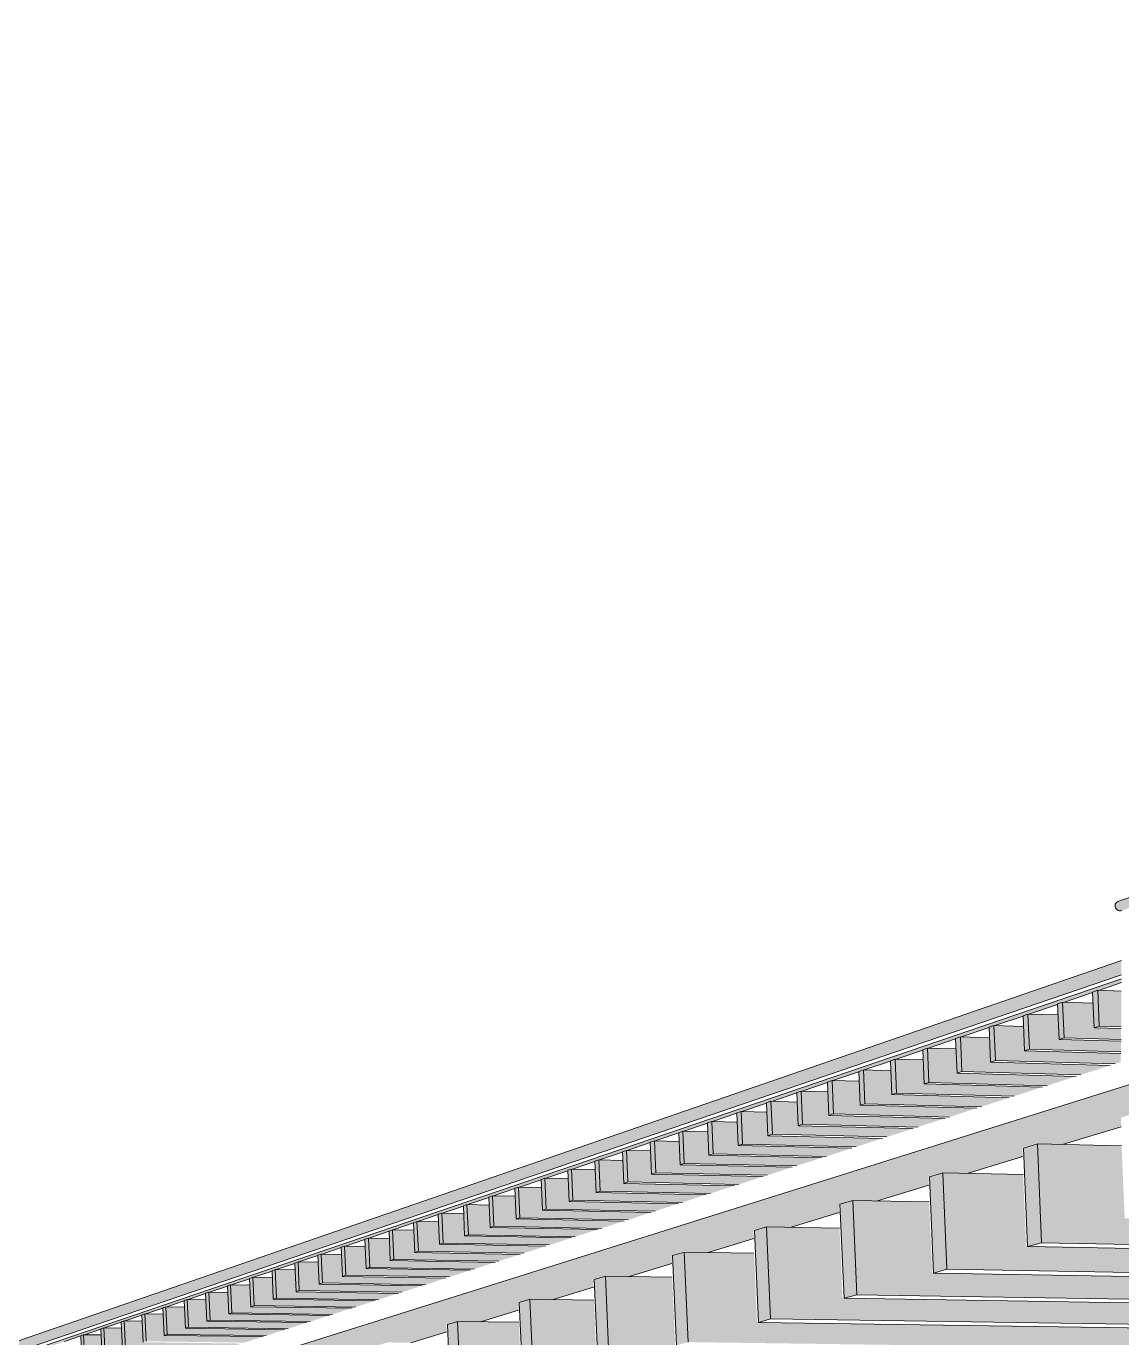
# Model space of a CAD drawing. Header units: inches. Extents: x 30681 to 92461, y -36095 to 66.
# Drawn here: x 30682.6849 to 30682.8049, y 60.1133 to 60.257 of the extents above; entities that cross this region are included whole.
import ezdxf

# ---------------------------------------------------------------- set-up
doc = ezdxf.new("R2010")
doc.units = ezdxf.units.IN
doc.header["$MEASUREMENT"] = 0
for name, color, linetype, lineweight in [('A-ROOF', 132, 'Continuous', 13), ('A-ROOF-OTLN', 132, 'Continuous', 9), ('S-BEAM', 12, 'Continuous', 9)]:
    doc.layers.add(name, color=color, linetype=linetype, lineweight=lineweight)

msp = doc.modelspace()

# ---------------------------------------------------------------- hatches: boundary and pattern name
at = {"layer": 'A-ROOF'}
h = msp.add_hatch(color=256, dxfattribs=at)
h.paths.add_polyline_path([(30682.63643, 60.09557), (30682.80487, 60.15308), (30682.80487, 60.15464), (30682.63643, 60.09654)], flags=0)
h.paths.add_polyline_path([(30683.46494, 60.37845), (30683.74219, 60.47312), (30683.74219, 60.47794), (30683.45875, 60.38018)], flags=0)
h = msp.add_hatch(color=256, dxfattribs=at)
h.paths.add_polyline_path([(30682.637, 60.09521), (30682.80487, 60.15221), (30682.80487, 60.15261), (30682.637, 60.09547)], flags=0)
h.paths.add_polyline_path([(30683.46844, 60.37748), (30683.4753, 60.37981), (30683.47529, 60.3799), (30683.47886, 60.38112), (30683.47904, 60.38108), (30683.50038, 60.38832), (30683.50037, 60.38842), (30683.50411, 60.38969), (30683.50429, 60.38965), (30683.52661, 60.39723), (30683.52661, 60.39733), (30683.53051, 60.39866), (30683.53069, 60.39861), (30683.55407, 60.40655), (30683.55407, 60.40666), (30683.55816, 60.40805), (30683.55834, 60.408), (30683.58286, 60.41632), (30683.58285, 60.41643), (30683.58714, 60.41789), (30683.58733, 60.41784), (30683.61306, 60.42657), (30683.61305, 60.42669), (30683.61756, 60.42822), (30683.61774, 60.42816), (30683.64478, 60.43734), (30683.64478, 60.43746), (30683.64952, 60.43907), (30683.6497, 60.43901), (30683.67815, 60.44867), (30683.67815, 60.44879), (30683.68314, 60.45048), (30683.68332, 60.45043), (30683.7133, 60.4606), (30683.7133, 60.46073), (30683.71855, 60.46251), (30683.71873, 60.46245), (30683.74228, 60.47044), (30683.74228, 60.4717), (30683.46681, 60.37793)], flags=0)
msp.add_hatch(color=256, dxfattribs=at).paths.add_polyline_path([(30682.53673, 60.05495), (30682.53711, 60.05496), (30682.53729, 60.05501), (30682.53727, 60.05541), (30682.53753, 60.05549), (30682.53891, 60.0555), (30682.53911, 60.05556), (30682.53909, 60.05597), (30682.53935, 60.05605), (30682.54075, 60.05606), (30682.54096, 60.05613), (30682.54094, 60.05653), (30682.54121, 60.05662), (30682.54262, 60.05663), (30682.54285, 60.0567), (30682.54283, 60.05711), (30682.54311, 60.0572), (30682.54453, 60.05721), (30682.54478, 60.05729), (30682.54476, 60.0577), (30682.54504, 60.05779), (30682.54648, 60.0578), (30682.54675, 60.05789), (30682.54673, 60.05831), (30682.54702, 60.0584), (30682.54847, 60.05841), (30682.54876, 60.0585), (30682.54874, 60.05893), (30682.54904, 60.05902), (30682.5505, 60.05903), (30682.55082, 60.05913), (30682.5508, 60.05956), (30682.5511, 60.05965), (30682.55257, 60.05966), (30682.55292, 60.05976), (30682.5529, 60.0602), (30682.55321, 60.06029), (30682.55469, 60.06031), (30682.55506, 60.06042), (30682.55504, 60.06086), (30682.55536, 60.06095), (30682.55686, 60.06096), (30682.55726, 60.06108), (30682.55724, 60.06153), (30682.55756, 60.06163), (30682.55908, 60.06164), (30682.5595, 60.06177), (30682.55948, 60.06222), (30682.55981, 60.06232), (30682.56134, 60.06233), (30682.56179, 60.06246), (30682.56177, 60.06292), (30682.56211, 60.06302), (30682.56366, 60.06303), (30682.56414, 60.06318), (30682.56411, 60.06364), (30682.56446, 60.06374), (30682.56602, 60.06375), (30682.56654, 60.06391), (30682.56651, 60.06437), (30682.56687, 60.06448), (30682.56845, 60.06449), (30682.56899, 60.06466), (30682.56897, 60.06513), (30682.56933, 60.06524), (30682.57093, 60.06525), (30682.5715, 60.06542), (30682.57148, 60.0659), (30682.57185, 60.06601), (30682.57347, 60.06602), (30682.57408, 60.0662), (30682.57405, 60.06668), (30682.57443, 60.0668), (30682.57607, 60.06681), (30682.57671, 60.06701), (30682.57669, 60.06749), (30682.57708, 60.06761), (30682.57873, 60.06762), (30682.57941, 60.06783), (30682.57939, 60.06832), (30682.57979, 60.06844), (30682.58146, 60.06845), (30682.58218, 60.06867), (30682.58216, 60.06917), (30682.58256, 60.06929), (30682.58425, 60.0693), (30682.58502, 60.06953), (30682.58499, 60.07004), (30682.58541, 60.07017), (30682.58712, 60.07017), (30682.58793, 60.07042), (30682.5879, 60.07093), (30682.58833, 60.07106), (30682.59006, 60.07107), (30682.59091, 60.07133), (30682.59089, 60.07184), (30682.59133, 60.07198), (30682.59307, 60.07198), (30682.59397, 60.07226), (30682.59395, 60.07278), (30682.5944, 60.07292), (30682.59617, 60.07293), (30682.59712, 60.07322), (30682.59709, 60.07375), (30682.59756, 60.07389), (30682.59934, 60.07389), (30682.60035, 60.0742), (30682.60032, 60.07474), (30682.6008, 60.07488), (30682.6026, 60.07488), (30682.60366, 60.07521), (30682.60364, 60.07575), (30682.60412, 60.0759), (30682.60595, 60.0759), (30682.60707, 60.07624), (30682.60704, 60.0768), (30682.60754, 60.07695), (30682.6094, 60.07695), (30682.61057, 60.07731), (30682.61054, 60.07787), (30682.61106, 60.07803), (30682.61294, 60.07803), (30682.61417, 60.07841), (30682.61415, 60.07898), (30682.61468, 60.07914), (30682.61658, 60.07914), (30682.61788, 60.07953), (30682.61785, 60.08011), (30682.6184, 60.08028), (30682.62032, 60.08028), (30682.62169, 60.08069), (30682.62166, 60.08128), (30682.62223, 60.08145), (30682.62417, 60.08145), (30682.62562, 60.08189), (30682.62559, 60.08248), (30682.62617, 60.08266), (30682.62814, 60.08266), (30682.62966, 60.08312), (30682.62963, 60.08372), (30682.63023, 60.08391), (30682.63223, 60.0839), (30682.63383, 60.08439), (30682.6338, 60.085), (30682.63442, 60.08519), (30682.63645, 60.08518), (30682.63813, 60.0857), (30682.6381, 60.08632), (30682.63873, 60.08651), (30682.64079, 60.08651), (30682.64256, 60.08704), (30682.64253, 60.08768), (30682.64318, 60.08788), (30682.64528, 60.08787), (30682.64713, 60.08844), (30682.6471, 60.08908), (30682.64778, 60.08929), (30682.6499, 60.08928), (30682.65186, 60.08987), (30682.65182, 60.09053), (30682.65252, 60.09074), (30682.65468, 60.09073), (30682.65673, 60.09136), (30682.6567, 60.09202), (30682.65742, 60.09224), (30682.65962, 60.09224), (30682.66178, 60.09289), (30682.66175, 60.09357), (30682.66249, 60.0938), (30682.66472, 60.09379), (30682.66699, 60.09448), (30682.66696, 60.09517), (30682.66773, 60.0954), (30682.67, 60.09539), (30682.67239, 60.09612), (30682.67236, 60.09682), (30682.67315, 60.09706), (30682.67546, 60.09706), (30682.67797, 60.09782), (30682.67794, 60.09853), (30682.67877, 60.09879), (30682.68112, 60.09878), (30682.68376, 60.09958), (30682.68373, 60.10031), (30682.68459, 60.10057), (30682.68698, 60.10056), (30682.68976, 60.10141), (30682.68973, 60.10215), (30682.69062, 60.10242), (30682.69305, 60.10241), (30682.69599, 60.1033), (30682.69595, 60.10405), (30682.69688, 60.10434), (30682.69941, 60.10434), (30682.70245, 60.10527), (30682.70241, 60.10603), (30682.70337, 60.10633), (30682.7059, 60.10632), (30682.70916, 60.10731), (30682.70913, 60.10809), (30682.71012, 60.1084), (30682.7127, 60.10839), (30682.71614, 60.10944), (30682.7161, 60.11023), (30682.71714, 60.11055), (30682.71976, 60.11054), (30682.7234, 60.11165), (30682.72336, 60.11246), (30682.72444, 60.11279), (30682.72712, 60.11278), (30682.73096, 60.11395), (30682.73092, 60.11477), (30682.73204, 60.11512), (30682.73478, 60.11511), (30682.73884, 60.11634), (30682.7388, 60.11719), (30682.73997, 60.11755), (30682.74262, 60.11749), (30682.74705, 60.11884), (30682.74701, 60.11971), (30682.74823, 60.12008), (30682.75093, 60.12002), (30682.75563, 60.12145), (30682.75559, 60.12234), (30682.75686, 60.12273), (30682.75961, 60.12266), (30682.76459, 60.12418), (30682.76455, 60.12508), (30682.76588, 60.12549), (30682.76868, 60.12542), (30682.77396, 60.12703), (30682.77392, 60.12796), (30682.77532, 60.12838), (30682.77816, 60.12831), (30682.78378, 60.13002), (30682.78373, 60.13096), (30682.7852, 60.13141), (30682.78809, 60.13133), (30682.79406, 60.13315), (30682.79402, 60.13412), (30682.79555, 60.13459), (30682.79851, 60.1345), (30682.80486, 60.13643), (30682.80481, 60.13743), (30682.80642, 60.13792), (30682.80943, 60.13783), (30682.8162, 60.13988), (30682.81615, 60.1409), (30682.81785, 60.14142), (30682.82091, 60.14132), (30682.82299, 60.14195), (30682.82281, 60.14638), (30682.53673, 60.05657), (30682.53673, 60.05619)], flags=0)
at = {"layer": 'A-ROOF-OTLN'}
msp.add_hatch(color=256, dxfattribs=at).paths.add_polyline_path([(30682.80479, 60.16007), (30682.80492, 60.1601), (30683.04462, 60.24571), (30683.04443, 60.24573), (30683.04425, 60.24581), (30683.04408, 60.24593), (30683.04395, 60.24609), (30683.04385, 60.24627), (30683.04379, 60.24648), (30683.04378, 60.24669), (30683.04382, 60.24688), (30683.0439, 60.24706), (30683.04402, 60.2472), (30683.04417, 60.2473), (30682.80435, 60.16102), (30682.8042, 60.16081), (30682.80418, 60.16054), (30682.80429, 60.16029), (30682.80451, 60.16012), (30682.80465, 60.16008)], flags=0)
at = {"layer": 'S-BEAM'}
for points in [[(30682.80189, 60.14726), (30682.80245, 60.14745), (30682.80229, 60.15137), (30682.80172, 60.15118)], [(30682.80486, 60.14738), (30682.80486, 60.15128), (30682.80229, 60.15137), (30682.80245, 60.14745)], [(30682.79804, 60.14599), (30682.79859, 60.14617), (30682.79843, 60.15006), (30682.79787, 60.14987)], [(30682.80483, 60.14599), (30682.80483, 60.14718), (30682.80187, 60.14727), (30682.80175, 60.14995), (30682.79843, 60.15006), (30682.79859, 60.14617), (30682.80226, 60.14606)], [(30682.79425, 60.14474), (30682.7948, 60.14492), (30682.79463, 60.14877), (30682.79409, 60.14858), (30682.79421, 60.14556)], [(30682.80481, 60.14462), (30682.80481, 60.14579), (30682.79802, 60.146), (30682.7979, 60.14867), (30682.79463, 60.14877), (30682.7948, 60.14492), (30682.7988, 60.1448)], [(30682.79053, 60.14351), (30682.79106, 60.14368), (30682.7909, 60.1475), (30682.79037, 60.14732), (30682.79044, 60.14557)], [(30682.80419, 60.14331), (30682.80478, 60.1435), (30682.80478, 60.14444), (30682.79423, 60.14474), (30682.79412, 60.1474), (30682.7909, 60.1475), (30682.79106, 60.14368), (30682.79877, 60.14346)], [(30682.78687, 60.1423), (30682.7874, 60.14247), (30682.78723, 60.14626), (30682.78671, 60.14608)], [(30682.80044, 60.14211), (30682.80362, 60.14314), (30682.79051, 60.14351), (30682.79039, 60.14616), (30682.78723, 60.14626), (30682.7874, 60.14247), (30682.79875, 60.14215)], [(30682.78327, 60.14111), (30682.78379, 60.14128), (30682.78363, 60.14503), (30682.78311, 60.14486)], [(30682.79674, 60.14092), (30682.79988, 60.14194), (30682.78685, 60.1423), (30682.78674, 60.14494), (30682.78363, 60.14503), (30682.78379, 60.14128), (30682.79456, 60.14098)], [(30682.77625, 60.13879), (30682.77676, 60.13895), (30682.7766, 60.14264), (30682.7761, 60.14247)], [(30682.78954, 60.13862), (30682.79257, 60.1396), (30682.77971, 60.13994), (30682.7796, 60.14256), (30682.7766, 60.14264), (30682.77676, 60.13895), (30682.78728, 60.13868)], [(30682.77973, 60.13994), (30682.78024, 60.1401), (30682.78008, 60.14383), (30682.77957, 60.14366)], [(30682.79311, 60.13976), (30682.79619, 60.14076), (30682.78325, 60.14111), (30682.78314, 60.14374), (30682.78008, 60.14383), (30682.78024, 60.1401), (30682.79083, 60.13982)], [(30682.77283, 60.13765), (30682.77332, 60.13782), (30682.77317, 60.14148), (30682.77267, 60.14131)], [(30682.78602, 60.13749), (30682.78901, 60.13846), (30682.77623, 60.13879), (30682.77612, 60.1414), (30682.77317, 60.14148), (30682.77332, 60.13782), (30682.78356, 60.13756)], [(30682.76946, 60.13654), (30682.76995, 60.1367), (30682.76979, 60.14033), (30682.76931, 60.14017)], [(30682.78257, 60.13639), (30682.7855, 60.13734), (30682.77281, 60.13766), (30682.7727, 60.14026), (30682.76979, 60.14033), (30682.76995, 60.1367), (30682.78002, 60.13645)], [(30682.76615, 60.13544), (30682.76663, 60.1356), (30682.76647, 60.13921), (30682.76599, 60.13904)], [(30682.77916, 60.1353), (30682.78205, 60.13623), (30682.76944, 60.13655), (30682.76933, 60.13913), (30682.76647, 60.13921), (30682.76663, 60.1356), (30682.77653, 60.13536)], [(30682.75968, 60.13331), (30682.76014, 60.13346), (30682.75999, 60.137), (30682.75953, 60.13685)], [(30682.77252, 60.13317), (30682.77532, 60.13408), (30682.76287, 60.13437), (30682.76276, 60.13694), (30682.75999, 60.137), (30682.76014, 60.13346), (30682.76973, 60.13324)], [(30682.76289, 60.13437), (30682.76336, 60.13452), (30682.7632, 60.1381), (30682.76273, 60.13794)], [(30682.77582, 60.13423), (30682.77866, 60.13515), (30682.76613, 60.13545), (30682.76602, 60.13802), (30682.7632, 60.1381), (30682.76336, 60.13452), (30682.7731, 60.13429)], [(30682.75652, 60.13226), (30682.75698, 60.13241), (30682.75682, 60.13593), (30682.75637, 60.13577)], [(30682.76928, 60.13213), (30682.77203, 60.13302), (30682.75966, 60.13331), (30682.75955, 60.13586), (30682.75682, 60.13593), (30682.75698, 60.13241), (30682.76641, 60.1322)], [(30682.75341, 60.13123), (30682.75386, 60.13138), (30682.75371, 60.13487), (30682.75326, 60.13472), (30682.75339, 60.1316)], [(30682.76608, 60.13111), (30682.76879, 60.13199), (30682.7565, 60.13227), (30682.75639, 60.13481), (30682.75371, 60.13487), (30682.75386, 60.13138), (30682.76431, 60.13115)], [(30682.79459, 60.12329), (30682.79613, 60.12372), (30682.79567, 60.13455), (30682.79413, 60.13408), (30682.79459, 60.12332)], [(30682.88973, 60.12195), (30682.88973, 60.12466), (30682.80523, 60.12638), (30682.80489, 60.13433), (30682.79567, 60.13455), (30682.79613, 60.12372), (30682.88816, 60.12198)], [(30682.74733, 60.12922), (30682.74777, 60.12937), (30682.74762, 60.1328), (30682.74718, 60.13266), (30682.74723, 60.13161)], [(30682.75984, 60.12911), (30682.76247, 60.12996), (30682.75033, 60.13022), (30682.75018, 60.13275), (30682.74762, 60.1328), (30682.74777, 60.12937), (30682.75366, 60.12924)], [(30682.75035, 60.13022), (30682.75079, 60.13037), (30682.75064, 60.13383), (30682.7502, 60.13368), (30682.75029, 60.1316)], [(30682.74436, 60.12824), (30682.74479, 60.12838), (30682.74464, 60.13179), (30682.74422, 60.13161)], [(30682.75679, 60.12813), (30682.75929, 60.12897), (30682.74731, 60.12923), (30682.74717, 60.13174), (30682.74464, 60.13179), (30682.74479, 60.12838), (30682.7556, 60.12816)], [(30682.7843, 60.12039), (30682.78576, 60.12081), (30682.78531, 60.13138), (30682.78385, 60.13093), (30682.78417, 60.12337)], [(30682.87771, 60.1192), (30682.87771, 60.12178), (30682.79443, 60.12337), (30682.7941, 60.13118), (30682.78531, 60.13138), (30682.78576, 60.12081), (30682.87618, 60.11923)], [(30682.73856, 60.12632), (30682.73897, 60.12646), (30682.73883, 60.12982), (30682.73841, 60.12968)], [(30682.75082, 60.12622), (30682.75333, 60.12704), (30682.74142, 60.12728), (30682.74127, 60.12977), (30682.73883, 60.12982), (30682.73897, 60.12646), (30682.75056, 60.12623)], [(30682.74144, 60.12727), (30682.74186, 60.12741), (30682.74171, 60.1308), (30682.74129, 60.13066), (30682.7414, 60.1282)], [(30682.75378, 60.12717), (30682.75633, 60.128), (30682.74435, 60.12825), (30682.7442, 60.13074), (30682.74171, 60.1308), (30682.74186, 60.12741), (30682.75362, 60.12718)], [(30682.73572, 60.12538), (30682.73613, 60.12552), (30682.73598, 60.12885), (30682.73557, 60.12871)], [(30682.74791, 60.12529), (30682.75038, 60.12609), (30682.73854, 60.12633), (30682.73839, 60.1288), (30682.73598, 60.12885), (30682.73613, 60.12552), (30682.74754, 60.1253)], [(30682.77448, 60.11763), (30682.77587, 60.11802), (30682.77543, 60.12835), (30682.77403, 60.12793), (30682.77444, 60.11844)], [(30682.86622, 60.11657), (30682.86622, 60.11902), (30682.78414, 60.12044), (30682.78381, 60.12818), (30682.77543, 60.12835), (30682.77587, 60.11802), (30682.86475, 60.1166)], [(30682.73017, 60.12355), (30682.73057, 60.12368), (30682.73042, 60.12696), (30682.73002, 60.12683)], [(30682.7422, 60.12347), (30682.74461, 60.12424), (30682.73291, 60.12446), (30682.73276, 60.12692), (30682.73042, 60.12696), (30682.73057, 60.12368), (30682.74132, 60.12348)], [(30682.73292, 60.12446), (30682.73333, 60.12459), (30682.73318, 60.1279), (30682.73278, 60.12776)], [(30682.74503, 60.12437), (30682.74747, 60.12516), (30682.7357, 60.12539), (30682.73556, 60.12785), (30682.73318, 60.1279), (30682.73333, 60.12459), (30682.74134, 60.12444)], [(30682.72745, 60.12265), (30682.72785, 60.12278), (30682.7277, 60.12604), (30682.72731, 60.12591)], [(30682.73941, 60.12257), (30682.74178, 60.12334), (30682.73015, 60.12355), (30682.73001, 60.126), (30682.7277, 60.12604), (30682.72785, 60.12278), (30682.73875, 60.12258)], [(30682.7651, 60.11499), (30682.76643, 60.11537), (30682.76599, 60.12546), (30682.76466, 60.12505), (30682.76503, 60.11649)], [(30682.85523, 60.11406), (30682.85523, 60.11639), (30682.77432, 60.11767), (30682.77399, 60.12531), (30682.76599, 60.12546), (30682.76643, 60.11537), (30682.85374, 60.11408)], [(30682.72214, 60.12089), (30682.72252, 60.12102), (30682.72238, 60.12423), (30682.722, 60.1241)], [(30682.73395, 60.12082), (30682.73625, 60.12157), (30682.72476, 60.12177), (30682.72462, 60.12419), (30682.72238, 60.12423), (30682.72252, 60.12102), (30682.7331, 60.12084)], [(30682.72478, 60.12176), (30682.72516, 60.12189), (30682.72502, 60.12513), (30682.72464, 60.125)], [(30682.73666, 60.12169), (30682.739, 60.12245), (30682.72744, 60.12265), (30682.72729, 60.12509), (30682.72502, 60.12513), (30682.72516, 60.12189), (30682.7359, 60.1217)], [(30682.71954, 60.12003), (30682.71992, 60.12016), (30682.71977, 60.12335), (30682.7194, 60.12322)], [(30682.73128, 60.11997), (30682.73355, 60.1207), (30682.72212, 60.1209), (30682.72198, 60.12331), (30682.71977, 60.12335), (30682.71992, 60.12016), (30682.73035, 60.11998)], [(30682.75613, 60.11247), (30682.7574, 60.11283), (30682.75698, 60.1227), (30682.7557, 60.12231), (30682.7561, 60.11305)], [(30682.8447, 60.11165), (30682.8447, 60.11387), (30682.76495, 60.11503), (30682.76462, 60.12256), (30682.75698, 60.1227), (30682.7574, 60.11283), (30682.84323, 60.11167)], [(30682.71445, 60.11835), (30682.71481, 60.11847), (30682.71467, 60.12162), (30682.71431, 60.12149)], [(30682.72605, 60.11829), (30682.72825, 60.11901), (30682.71696, 60.11919), (30682.71682, 60.12158), (30682.71467, 60.12162), (30682.71481, 60.11847), (30682.72495, 60.11831)], [(30682.71698, 60.11919), (30682.71735, 60.11931), (30682.71721, 60.12248), (30682.71684, 60.12235)], [(30682.72864, 60.11912), (30682.73088, 60.11985), (30682.71952, 60.12004), (30682.71938, 60.12244), (30682.71721, 60.12248), (30682.71735, 60.11931), (30682.72763, 60.11914)], [(30682.7095, 60.11671), (30682.70985, 60.11683), (30682.70972, 60.11993), (30682.70936, 60.11981), (30682.70946, 60.11763)], [(30682.72096, 60.11666), (30682.7231, 60.11736), (30682.71194, 60.11753), (30682.7118, 60.1199), (30682.70972, 60.11993), (30682.70985, 60.11683), (30682.71834, 60.1167)], [(30682.71196, 60.11753), (30682.71232, 60.11764), (30682.71218, 60.12077), (30682.71182, 60.12065), (30682.71195, 60.11762)], [(30682.72348, 60.11747), (30682.72566, 60.11818), (30682.71443, 60.11835), (30682.71429, 60.12073), (30682.71218, 60.12077), (30682.71232, 60.11764), (30682.71836, 60.11755)], [(30682.74754, 60.11005), (30682.74877, 60.11039), (30682.74834, 60.12005), (30682.74712, 60.11968), (30682.74741, 60.11308)], [(30682.83461, 60.10934), (30682.83461, 60.11146), (30682.75598, 60.1125), (30682.75566, 60.11993), (30682.74834, 60.12005), (30682.74877, 60.11039), (30682.83316, 60.10936)], [(30682.70468, 60.11512), (30682.70503, 60.11523), (30682.70489, 60.1183), (30682.70455, 60.11818), (30682.70457, 60.11763)], [(30682.71601, 60.11508), (30682.71809, 60.11575), (30682.70706, 60.11591), (30682.70692, 60.11826), (30682.70489, 60.11826), (30682.70503, 60.11523), (30682.71212, 60.11513)], [(30682.70708, 60.11591), (30682.70743, 60.11603), (30682.70729, 60.11911), (30682.70694, 60.11899), (30682.707, 60.11763)], [(30682.71846, 60.11587), (30682.72058, 60.11655), (30682.70948, 60.11672), (30682.70935, 60.11908), (30682.70729, 60.11911), (30682.70743, 60.11603), (30682.71832, 60.11587)], [(30682.70233, 60.11434), (30682.70267, 60.11445), (30682.70253, 60.11749), (30682.70219, 60.11738)], [(30682.71358, 60.1143), (30682.71564, 60.11497), (30682.70467, 60.11512), (30682.70453, 60.11746), (30682.70253, 60.11746), (30682.70267, 60.11445), (30682.71211, 60.11432)], [(30682.73932, 60.10774), (30682.74049, 60.10807), (30682.74008, 60.11752), (30682.73891, 60.11716), (30682.73924, 60.10964)], [(30682.82492, 60.10713), (30682.82492, 60.10914), (30682.7474, 60.11008), (30682.74708, 60.11741), (30682.74008, 60.11752), (30682.74049, 60.10807), (30682.82466, 60.10713)], [(30682.6977, 60.11281), (30682.69803, 60.11292), (30682.6979, 60.11592), (30682.69757, 60.11581)], [(30682.70883, 60.11278), (30682.71083, 60.11343), (30682.69998, 60.11357), (30682.69985, 60.11589), (30682.6979, 60.11589), (30682.69803, 60.11292), (30682.70722, 60.1128)], [(30682.7, 60.11357), (30682.70033, 60.11368), (30682.7002, 60.1167), (30682.69986, 60.11659)], [(30682.71119, 60.11354), (30682.71322, 60.11419), (30682.70231, 60.11434), (30682.70218, 60.11667), (30682.7002, 60.11667), (30682.70033, 60.11368), (30682.70965, 60.11356)], [(30682.6932, 60.11132), (30682.69353, 60.11143), (30682.69339, 60.11439), (30682.69307, 60.11428)], [(30682.7042, 60.1113), (30682.70615, 60.11193), (30682.69542, 60.11207), (30682.69529, 60.11436), (30682.69339, 60.11436), (30682.69353, 60.11143), (30682.70246, 60.11132)], [(30682.69544, 60.11206), (30682.69577, 60.11217), (30682.69563, 60.11515), (30682.69531, 60.11504), (30682.6954, 60.11294)], [(30682.7065, 60.11203), (30682.70847, 60.11267), (30682.69769, 60.11282), (30682.69756, 60.11512), (30682.69563, 60.11512), (30682.69577, 60.11217), (30682.70482, 60.11206)], [(30682.73144, 60.10552), (30682.73256, 60.10583), (30682.73215, 60.11509), (30682.73103, 60.11475), (30682.73141, 60.10618)], [(30682.81562, 60.105), (30682.81562, 60.10693), (30682.73918, 60.10777), (30682.73887, 60.115), (30682.73215, 60.11509), (30682.73256, 60.10583), (30682.81422, 60.10502)], [(30682.691, 60.11059), (30682.69132, 60.1107), (30682.69118, 60.11364), (30682.69087, 60.11353)], [(30682.70193, 60.11057), (30682.70385, 60.1112), (30682.69319, 60.11133), (30682.69306, 60.11361), (30682.69119, 60.11361), (30682.69132, 60.1107), (30682.69717, 60.11063)]]:
    msp.add_hatch(color=256, dxfattribs=at).paths.add_polyline_path(points, flags=0)
h = msp.add_hatch(color=256, dxfattribs=at)
h.paths.add_polyline_path([(30682.75073, 60.13383), (30682.75064, 60.13383), (30682.75074, 60.1316)], flags=0)
h.paths.add_polyline_path([(30682.76294, 60.1301), (30682.7656, 60.13097), (30682.75339, 60.13124), (30682.75324, 60.13377), (30682.75073, 60.13383), (30682.75074, 60.1316), (30682.75079, 60.13037), (30682.75384, 60.1303)], flags=0)

# ---------------------------------------------------------------- linework, layer by layer
at = {"layer": 'A-ROOF'}
for p, q in [((30682.63643, 60.09654), (30682.80487, 60.15464)), ((30682.80487, 60.15308), (30682.63643, 60.09557)), ((30682.637, 60.09547), (30682.80487, 60.15261)), ((30682.80487, 60.15221), (30682.80239, 60.15136)), ((30682.79787, 60.14983), (30682.79474, 60.14876)), ((30682.80172, 60.15114), (30682.79853, 60.15005)), ((30682.79409, 60.14854), (30682.79101, 60.1475)), ((30682.79037, 60.14728), (30682.78735, 60.14626)), ((30682.53673, 60.05657), (30682.82281, 60.14638)), ((30682.78671, 60.14604), (30682.78373, 60.14503)), ((30682.78311, 60.14482), (30682.78019, 60.14383)), ((30682.77958, 60.14362), (30682.7767, 60.14264)), ((30682.77267, 60.14128), (30682.76989, 60.14033)), ((30682.7761, 60.14244), (30682.77327, 60.14148)), ((30682.76931, 60.14013), (30682.76657, 60.1392)), ((30682.76599, 60.13901), (30682.7633, 60.13809)), ((30682.76273, 60.1379), (30682.76009, 60.137)), ((30682.75637, 60.13574), (30682.7538, 60.13487)), ((30682.75953, 60.13681), (30682.75692, 60.13593)), ((30682.80486, 60.13643), (30682.79851, 60.1345)), ((30682.75326, 60.13468), (30682.75073, 60.13383)), ((30682.74718, 60.13262), (30682.74474, 60.13179)), ((30682.7502, 60.13364), (30682.74771, 60.1328)), ((30682.79406, 60.13315), (30682.78809, 60.13133)), ((30682.74421, 60.13161), (30682.74181, 60.1308)), ((30682.74129, 60.13062), (30682.73892, 60.12982)), ((30682.78378, 60.13002), (30682.77816, 60.12831)), ((30682.73558, 60.12868), (30682.73328, 60.1279)), ((30682.73841, 60.12964), (30682.73608, 60.12885)), ((30682.73278, 60.12773), (30682.73051, 60.12696)), ((30682.77396, 60.12703), (30682.76868, 60.12542)), ((30682.72731, 60.12588), (30682.72511, 60.12513)), ((30682.73003, 60.1268), (30682.72779, 60.12604)), ((30682.722, 60.12407), (30682.71986, 60.12335)), ((30682.72464, 60.12497), (30682.72247, 60.12423)), ((30682.76459, 60.12418), (30682.75961, 60.12266)), ((30682.7194, 60.12319), (30682.7173, 60.12247)), ((30682.71431, 60.12146), (30682.71227, 60.12077)), ((30682.71684, 60.12232), (30682.71476, 60.12162)), ((30682.75563, 60.12145), (30682.75093, 60.12002)), ((30682.70936, 60.11978), (30682.70738, 60.11911)), ((30682.71182, 60.12062), (30682.7098, 60.11993)), ((30682.70694, 60.11896), (30682.70498, 60.11829)), ((30682.74705, 60.11884), (30682.74262, 60.11749)), ((30682.70219, 60.11735), (30682.70029, 60.1167)), ((30682.70455, 60.11815), (30682.70262, 60.11749)), ((30682.69757, 60.11578), (30682.69572, 60.11515)), ((30682.69987, 60.11656), (30682.69799, 60.11592)), ((30682.73884, 60.11634), (30682.73465, 60.11507)), ((30682.69307, 60.11425), (30682.69127, 60.11364)), ((30682.69531, 60.11501), (30682.69348, 60.11439)), ((30682.73096, 60.11395), (30682.72701, 60.11274)), ((30682.69087, 60.1135), (30682.68909, 60.1129))]:
    msp.add_line(p, q, dxfattribs=at)
at = {"layer": 'A-ROOF-OTLN'}
msp.add_line((30682.80449, 60.16109), (30683.0442, 60.2473), dxfattribs=at)
msp.add_polyline3d([(30682.80493, 60.1601, 0), (30682.80492, 60.1601, 0), (30682.80479, 60.16007, 0), (30682.80465, 60.16008, 0), (30682.80451, 60.16012, 0), (30682.80439, 60.16019, 0), (30682.80429, 60.16029, 0), (30682.80422, 60.16041, 0), (30682.80418, 60.16054, 0), (30682.80417, 60.16068, 0), (30682.8042, 60.16081, 0), (30682.80426, 60.16093, 0), (30682.80435, 60.16102, 0), (30682.80446, 60.16109, 0), (30682.80448, 60.1611, 0)], dxfattribs=at)
at = {"layer": 'S-BEAM'}
for p, q in [((30682.80229, 60.15137), (30682.80172, 60.15118)), ((30682.80245, 60.14745), (30682.80229, 60.15137)), ((30682.80229, 60.15137), (30682.80486, 60.15128)), ((30682.79843, 60.15006), (30682.79787, 60.14987)), ((30682.79787, 60.14987), (30682.79804, 60.14599)), ((30682.79859, 60.14617), (30682.79843, 60.15006)), ((30682.79843, 60.15006), (30682.80175, 60.14995)), ((30682.80172, 60.15118), (30682.80189, 60.14726)), ((30682.79463, 60.14877), (30682.79409, 60.14858)), ((30682.79409, 60.14858), (30682.79425, 60.14474)), ((30682.7948, 60.14492), (30682.79463, 60.14877)), ((30682.79463, 60.14877), (30682.7979, 60.14867)), ((30682.7909, 60.1475), (30682.79037, 60.14732)), ((30682.79037, 60.14732), (30682.79053, 60.14351)), ((30682.79106, 60.14368), (30682.7909, 60.1475)), ((30682.7909, 60.1475), (30682.79412, 60.1474)), ((30682.80189, 60.14726), (30682.80245, 60.14745)), ((30682.80485, 60.14717), (30682.80189, 60.14726)), ((30682.80486, 60.14738), (30682.80245, 60.14745)), ((30682.78723, 60.14626), (30682.78671, 60.14608)), ((30682.78671, 60.14608), (30682.78687, 60.1423)), ((30682.7874, 60.14247), (30682.78723, 60.14626)), ((30682.78723, 60.14626), (30682.79039, 60.14616)), ((30682.79804, 60.14599), (30682.79859, 60.14617)), ((30682.80483, 60.14579), (30682.79804, 60.14599)), ((30682.80483, 60.14599), (30682.79859, 60.14617)), ((30682.78363, 60.14503), (30682.78311, 60.14486)), ((30682.78311, 60.14486), (30682.78327, 60.14111)), ((30682.78379, 60.14128), (30682.78363, 60.14503)), ((30682.78363, 60.14503), (30682.78674, 60.14494)), ((30682.79425, 60.14474), (30682.7948, 60.14492)), ((30682.8048, 60.14443), (30682.79425, 60.14474)), ((30682.80481, 60.14462), (30682.7948, 60.14492)), ((30682.7766, 60.14264), (30682.7761, 60.14247)), ((30682.77676, 60.13895), (30682.7766, 60.14264)), ((30682.7766, 60.14264), (30682.7796, 60.14256)), ((30682.78008, 60.14383), (30682.77957, 60.14366)), ((30682.77957, 60.14366), (30682.77973, 60.13994)), ((30682.78024, 60.1401), (30682.78008, 60.14383)), ((30682.78008, 60.14383), (30682.78314, 60.14374)), ((30682.79053, 60.14351), (30682.79106, 60.14368)), ((30682.80364, 60.14313), (30682.79053, 60.14351)), ((30682.80419, 60.14331), (30682.79106, 60.14368)), ((30682.77317, 60.14148), (30682.77267, 60.14131)), ((30682.77267, 60.14131), (30682.77283, 60.13765)), ((30682.77332, 60.13782), (30682.77317, 60.14148)), ((30682.77317, 60.14148), (30682.77612, 60.1414)), ((30682.7761, 60.14247), (30682.77625, 60.13879)), ((30682.78327, 60.14111), (30682.78379, 60.14128)), ((30682.79674, 60.14092), (30682.78379, 60.14128)), ((30682.78687, 60.1423), (30682.7874, 60.14247)), ((30682.7999, 60.14193), (30682.78687, 60.1423)), ((30682.80044, 60.14211), (30682.7874, 60.14247)), ((30682.76979, 60.14033), (30682.76931, 60.14017)), ((30682.76931, 60.14017), (30682.76946, 60.13654)), ((30682.76995, 60.1367), (30682.76979, 60.14033)), ((30682.76979, 60.14033), (30682.7727, 60.14026)), ((30682.77973, 60.13994), (30682.78024, 60.1401)), ((30682.79259, 60.1396), (30682.77973, 60.13994)), ((30682.79311, 60.13976), (30682.78024, 60.1401)), ((30682.79621, 60.14075), (30682.78327, 60.14111)), ((30682.76647, 60.13921), (30682.76599, 60.13904)), ((30682.76599, 60.13904), (30682.76615, 60.13544)), ((30682.76663, 60.1356), (30682.76647, 60.13921)), ((30682.76647, 60.13921), (30682.76933, 60.13913)), ((30682.77625, 60.13879), (30682.77676, 60.13895)), ((30682.78903, 60.13845), (30682.77625, 60.13879)), ((30682.78954, 60.13862), (30682.77676, 60.13895)), ((30682.75999, 60.137), (30682.75953, 60.13685)), ((30682.76014, 60.13346), (30682.75999, 60.137)), ((30682.75999, 60.137), (30682.76276, 60.13694)), ((30682.7632, 60.1381), (30682.76273, 60.13794)), ((30682.76273, 60.13794), (30682.76289, 60.13437)), ((30682.76336, 60.13452), (30682.7632, 60.1381)), ((30682.7632, 60.1381), (30682.76602, 60.13802)), ((30682.77283, 60.13765), (30682.77332, 60.13782)), ((30682.78552, 60.13733), (30682.77283, 60.13765)), ((30682.78602, 60.13749), (30682.77332, 60.13782)), ((30682.75682, 60.13593), (30682.75637, 60.13577)), ((30682.75637, 60.13577), (30682.75652, 60.13226)), ((30682.75698, 60.13241), (30682.75682, 60.13593)), ((30682.75682, 60.13593), (30682.75955, 60.13586)), ((30682.75953, 60.13685), (30682.75968, 60.13331)), ((30682.76615, 60.13544), (30682.76663, 60.1356)), ((30682.77868, 60.13514), (30682.76615, 60.13544)), ((30682.77916, 60.1353), (30682.76663, 60.1356)), ((30682.76946, 60.13654), (30682.76995, 60.1367)), ((30682.78207, 60.13623), (30682.76946, 60.13654)), ((30682.78257, 60.13639), (30682.76995, 60.1367)), ((30682.75371, 60.13487), (30682.75326, 60.13472)), ((30682.75326, 60.13472), (30682.75341, 60.13123)), ((30682.75386, 60.13138), (30682.75371, 60.13487)), ((30682.75371, 60.13487), (30682.75639, 60.13481)), ((30682.76289, 60.13437), (30682.76336, 60.13452)), ((30682.77533, 60.13407), (30682.76289, 60.13437)), ((30682.77582, 60.13423), (30682.76336, 60.13452)), ((30682.79567, 60.13455), (30682.79413, 60.13408)), ((30682.79413, 60.13408), (30682.79459, 60.12329)), ((30682.79613, 60.12372), (30682.79567, 60.13455)), ((30682.79567, 60.13455), (30682.80489, 60.13433)), ((30682.74762, 60.1328), (30682.74718, 60.13266)), ((30682.74718, 60.13266), (30682.74733, 60.12922)), ((30682.74777, 60.12937), (30682.74762, 60.1328)), ((30682.74762, 60.1328), (30682.75022, 60.13274)), ((30682.75064, 60.13383), (30682.7502, 60.13368)), ((30682.7502, 60.13368), (30682.75035, 60.13022)), ((30682.75079, 60.13037), (30682.75064, 60.13383)), ((30682.75064, 60.13383), (30682.75328, 60.13377)), ((30682.75968, 60.13331), (30682.76014, 60.13346)), ((30682.77205, 60.13302), (30682.75968, 60.13331)), ((30682.77252, 60.13317), (30682.76014, 60.13346)), ((30682.74464, 60.13179), (30682.74421, 60.13165)), ((30682.74421, 60.13165), (30682.74436, 60.12824)), ((30682.74479, 60.12838), (30682.74464, 60.13179)), ((30682.74464, 60.13179), (30682.74721, 60.13174)), ((30682.75341, 60.13123), (30682.75386, 60.13138)), ((30682.76562, 60.13096), (30682.75341, 60.13123)), ((30682.76608, 60.13111), (30682.75386, 60.13138)), ((30682.75652, 60.13226), (30682.75698, 60.13241)), ((30682.76881, 60.13198), (30682.75652, 60.13226)), ((30682.76928, 60.13213), (30682.75698, 60.13241)), ((30682.78531, 60.13138), (30682.78385, 60.13093)), ((30682.78576, 60.12081), (30682.78531, 60.13138)), ((30682.78531, 60.13138), (30682.7941, 60.13118)), ((30682.73883, 60.12982), (30682.73841, 60.12968)), ((30682.73841, 60.12968), (30682.73856, 60.12632)), ((30682.73897, 60.12646), (30682.73883, 60.12982)), ((30682.73883, 60.12982), (30682.74131, 60.12977)), ((30682.74171, 60.1308), (30682.74129, 60.13066)), ((30682.74129, 60.13066), (30682.74144, 60.12727)), ((30682.74186, 60.12741), (30682.74171, 60.1308)), ((30682.74171, 60.1308), (30682.74424, 60.13074)), ((30682.75035, 60.13022), (30682.75079, 60.13037)), ((30682.76248, 60.12996), (30682.75035, 60.13022)), ((30682.76294, 60.1301), (30682.75079, 60.13037)), ((30682.78385, 60.13093), (30682.7843, 60.12039)), ((30682.73598, 60.12885), (30682.73557, 60.12871)), ((30682.73557, 60.12871), (30682.73572, 60.12538)), ((30682.73613, 60.12552), (30682.73598, 60.12885)), ((30682.73598, 60.12885), (30682.73843, 60.1288)), ((30682.74436, 60.12824), (30682.74479, 60.12838)), ((30682.75635, 60.12799), (30682.74436, 60.12824)), ((30682.75679, 60.12813), (30682.74479, 60.12838)), ((30682.74733, 60.12922), (30682.74777, 60.12937)), ((30682.75939, 60.12897), (30682.74733, 60.12922)), ((30682.75984, 60.12911), (30682.74777, 60.12937)), ((30682.77543, 60.12835), (30682.77403, 60.12793)), ((30682.77587, 60.11802), (30682.77543, 60.12835)), ((30682.77543, 60.12835), (30682.78381, 60.12818)), ((30682.73042, 60.12696), (30682.73002, 60.12683)), ((30682.73002, 60.12683), (30682.73017, 60.12355)), ((30682.73057, 60.12368), (30682.73042, 60.12696)), ((30682.73042, 60.12696), (30682.7328, 60.12692)), ((30682.73318, 60.1279), (30682.73278, 60.12776)), ((30682.73278, 60.12776), (30682.73292, 60.12446)), ((30682.73333, 60.12459), (30682.73318, 60.1279)), ((30682.73318, 60.1279), (30682.7356, 60.12785)), ((30682.74144, 60.12727), (30682.74186, 60.12741)), ((30682.75335, 60.12703), (30682.74144, 60.12727)), ((30682.75378, 60.12717), (30682.74186, 60.12741)), ((30682.77403, 60.12793), (30682.77448, 60.11763)), ((30682.7277, 60.12604), (30682.72731, 60.12591)), ((30682.72731, 60.12591), (30682.72745, 60.12265)), ((30682.72785, 60.12278), (30682.7277, 60.12604)), ((30682.7277, 60.12604), (30682.73004, 60.126)), ((30682.73572, 60.12538), (30682.73613, 60.12552)), ((30682.74749, 60.12516), (30682.73572, 60.12538)), ((30682.74791, 60.12529), (30682.73613, 60.12552)), ((30682.73856, 60.12632), (30682.73897, 60.12646)), ((30682.7504, 60.12609), (30682.73856, 60.12632)), ((30682.75082, 60.12622), (30682.73897, 60.12646)), ((30682.76599, 60.12546), (30682.76466, 60.12505)), ((30682.76643, 60.11537), (30682.76599, 60.12546)), ((30682.76599, 60.12546), (30682.77399, 60.12531)), ((30682.72238, 60.12423), (30682.722, 60.1241)), ((30682.722, 60.1241), (30682.72214, 60.12089)), ((30682.72252, 60.12102), (30682.72238, 60.12423)), ((30682.72238, 60.12423), (30682.72465, 60.12419)), ((30682.72502, 60.12513), (30682.72464, 60.125)), ((30682.72464, 60.125), (30682.72478, 60.12176)), ((30682.72516, 60.12189), (30682.72502, 60.12513)), ((30682.72502, 60.12513), (30682.72733, 60.12509)), ((30682.73292, 60.12446), (30682.73333, 60.12459)), ((30682.74462, 60.12424), (30682.73292, 60.12446)), ((30682.74503, 60.12437), (30682.73333, 60.12459)), ((30682.76466, 60.12505), (30682.7651, 60.11499)), ((30682.71977, 60.12335), (30682.7194, 60.12322)), ((30682.7194, 60.12322), (30682.71954, 60.12003)), ((30682.71992, 60.12016), (30682.71977, 60.12335)), ((30682.71977, 60.12335), (30682.72202, 60.12331)), ((30682.72745, 60.12265), (30682.72785, 60.12278)), ((30682.73901, 60.12244), (30682.72745, 60.12265)), ((30682.73941, 60.12257), (30682.72785, 60.12278)), ((30682.73017, 60.12355), (30682.73057, 60.12368)), ((30682.7418, 60.12333), (30682.73017, 60.12355)), ((30682.7422, 60.12347), (30682.73057, 60.12368)), ((30682.75698, 60.1227), (30682.7557, 60.12231)), ((30682.7574, 60.11283), (30682.75698, 60.1227)), ((30682.75698, 60.1227), (30682.76462, 60.12256)), ((30682.79459, 60.12329), (30682.79613, 60.12372)), ((30682.79459, 60.12329), (30682.88795, 60.12154)), ((30682.79613, 60.12372), (30682.88973, 60.12195)), ((30682.71467, 60.12162), (30682.71431, 60.12149)), ((30682.71431, 60.12149), (30682.71445, 60.11835)), ((30682.71481, 60.11847), (30682.71467, 60.12162)), ((30682.71467, 60.12162), (30682.71686, 60.12158)), ((30682.71721, 60.12248), (30682.71684, 60.12235)), ((30682.71684, 60.12235), (30682.71698, 60.11919)), ((30682.71735, 60.11931), (30682.71721, 60.12248)), ((30682.71721, 60.12248), (30682.71942, 60.12244)), ((30682.72478, 60.12176), (30682.72516, 60.12189)), ((30682.73627, 60.12156), (30682.72478, 60.12176)), ((30682.73666, 60.12169), (30682.72516, 60.12189)), ((30682.7557, 60.12231), (30682.75613, 60.11247)), ((30682.70972, 60.11993), (30682.70936, 60.11981)), ((30682.70936, 60.11981), (30682.7095, 60.11671)), ((30682.70985, 60.11683), (30682.70972, 60.11993)), ((30682.70972, 60.11993), (30682.71184, 60.1199)), ((30682.71218, 60.12077), (30682.71182, 60.12065)), ((30682.71182, 60.12065), (30682.71196, 60.11753)), ((30682.71232, 60.11764), (30682.71218, 60.12077)), ((30682.71218, 60.12077), (30682.71433, 60.12073)), ((30682.71954, 60.12003), (30682.71992, 60.12016)), ((30682.73089, 60.11984), (30682.71954, 60.12003)), ((30682.73128, 60.11997), (30682.71992, 60.12016)), ((30682.72214, 60.12089), (30682.72252, 60.12102)), ((30682.73356, 60.1207), (30682.72214, 60.12089)), ((30682.73395, 60.12082), (30682.72252, 60.12102)), ((30682.74834, 60.12005), (30682.74712, 60.11968)), ((30682.74712, 60.11968), (30682.74754, 60.11005)), ((30682.74877, 60.11039), (30682.74834, 60.12005)), ((30682.74834, 60.12005), (30682.75566, 60.11993)), ((30682.7843, 60.12039), (30682.78576, 60.12081)), ((30682.7843, 60.12039), (30682.87601, 60.11881)), ((30682.78576, 60.12081), (30682.87771, 60.1192)), ((30682.70489, 60.1183), (30682.70455, 60.11818)), ((30682.70455, 60.11818), (30682.70468, 60.11512)), ((30682.70503, 60.11523), (30682.70489, 60.1183)), ((30682.70489, 60.1183), (30682.70696, 60.11826)), ((30682.70729, 60.11911), (30682.70694, 60.11899)), ((30682.70694, 60.11899), (30682.70708, 60.11591)), ((30682.70743, 60.11603), (30682.70729, 60.11911)), ((30682.70729, 60.11911), (30682.70938, 60.11908)), ((30682.71445, 60.11835), (30682.71481, 60.11847)), ((30682.72567, 60.11817), (30682.71445, 60.11835)), ((30682.72605, 60.11829), (30682.71481, 60.11847)), ((30682.71698, 60.11919), (30682.71735, 60.11931)), ((30682.72826, 60.119), (30682.71698, 60.11919)), ((30682.72864, 60.11912), (30682.71735, 60.11931)), ((30682.70253, 60.11749), (30682.70219, 60.11738)), ((30682.70219, 60.11738), (30682.70233, 60.11434)), ((30682.70267, 60.11445), (30682.70253, 60.11749)), ((30682.70253, 60.11749), (30682.70457, 60.11746)), ((30682.7095, 60.11671), (30682.70985, 60.11683)), ((30682.72096, 60.11666), (30682.70985, 60.11683)), ((30682.71196, 60.11753), (30682.71232, 60.11764)), ((30682.72311, 60.11735), (30682.71196, 60.11753)), ((30682.72348, 60.11747), (30682.71232, 60.11764)), ((30682.74008, 60.11752), (30682.73891, 60.11716)), ((30682.73891, 60.11716), (30682.73932, 60.10774)), ((30682.74049, 60.10807), (30682.74008, 60.11752)), ((30682.74008, 60.11752), (30682.74708, 60.11741)), ((30682.77448, 60.11763), (30682.77587, 60.11802)), ((30682.77448, 60.11763), (30682.8646, 60.1162)), ((30682.77587, 60.11802), (30682.86622, 60.11657)), ((30682.6979, 60.11592), (30682.69757, 60.11581)), ((30682.69757, 60.11581), (30682.6977, 60.11281)), ((30682.69803, 60.11292), (30682.6979, 60.11592)), ((30682.6979, 60.11592), (30682.69988, 60.11589)), ((30682.7002, 60.1167), (30682.69986, 60.11659)), ((30682.69986, 60.11659), (30682.7, 60.11357)), ((30682.70033, 60.11368), (30682.7002, 60.1167)), ((30682.7002, 60.1167), (30682.70221, 60.11667)), ((30682.70708, 60.11591), (30682.70743, 60.11603)), ((30682.71811, 60.11575), (30682.70708, 60.11591)), ((30682.71846, 60.11587), (30682.70743, 60.11603)), ((30682.72059, 60.11655), (30682.7095, 60.11671)), ((30682.7651, 60.11499), (30682.76643, 60.11537)), ((30682.76643, 60.11537), (30682.85523, 60.11406)), ((30682.69339, 60.11439), (30682.69307, 60.11428)), ((30682.69307, 60.11428), (30682.6932, 60.11132)), ((30682.69353, 60.11143), (30682.69339, 60.11439)), ((30682.69339, 60.11439), (30682.69532, 60.11436)), ((30682.69563, 60.11515), (30682.69531, 60.11504)), ((30682.69531, 60.11504), (30682.69544, 60.11206)), ((30682.69577, 60.11217), (30682.69563, 60.11515)), ((30682.69563, 60.11515), (30682.69759, 60.11512)), ((30682.70233, 60.11434), (30682.70267, 60.11445)), ((30682.71323, 60.11419), (30682.70233, 60.11434)), ((30682.71358, 60.1143), (30682.70267, 60.11445)), ((30682.70468, 60.11512), (30682.70503, 60.11523)), ((30682.71565, 60.11497), (30682.70468, 60.11512)), ((30682.71601, 60.11508), (30682.70503, 60.11523)), ((30682.73215, 60.11509), (30682.73103, 60.11475)), ((30682.73103, 60.11475), (30682.73144, 60.10552)), ((30682.73256, 60.10583), (30682.73215, 60.11509)), ((30682.73215, 60.11509), (30682.73887, 60.115)), ((30682.7651, 60.11499), (30682.85368, 60.1137)), ((30682.69118, 60.11364), (30682.69087, 60.11353)), ((30682.69087, 60.11353), (30682.691, 60.11059)), ((30682.69132, 60.1107), (30682.69118, 60.11364)), ((30682.69118, 60.11364), (30682.69309, 60.11361)), ((30682.7, 60.11357), (30682.70033, 60.11368)), ((30682.71084, 60.11343), (30682.7, 60.11357)), ((30682.71119, 60.11354), (30682.70033, 60.11368))]:
    msp.add_line(p, q, dxfattribs=at)

doc.saveas('drawing.dxf')
